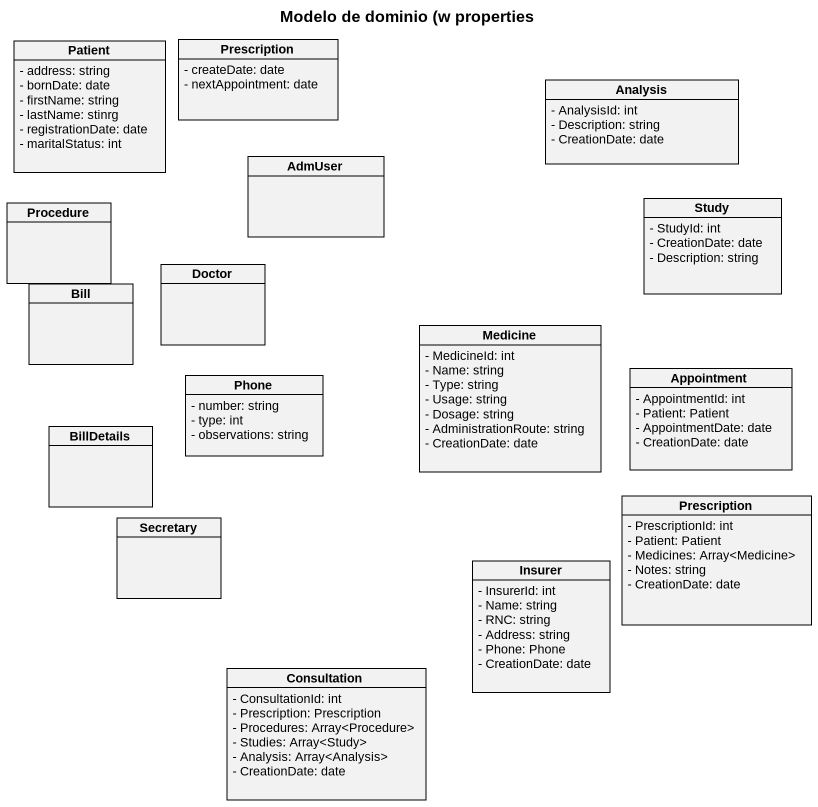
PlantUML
@startuml
title Modelo de dominio (w properties
hide circle
hide empty members
skinparam classAttributeIconSize 0
class Patient {
  - address: string
  - bornDate: date
  - firstName: string
  - lastName: stinrg
  - registrationDate: date
  - maritalStatus: int
}
class Prescription {
  - createDate: date
  - nextAppointment: date
}
class Analysis {
  - AnalysisId: int
  - Description: string
  - CreationDate: date
}
class AdmUser
class Procedure
class Study {
  - StudyId: int
  - CreationDate: date
  - Description: string
}
class Doctor
class Bill
class Medicine {
  - MedicineId: int
  - Name: string
  - Type: string
  - Usage: string
  - Dosage: string
  - AdministrationRoute: string
  - CreationDate: date
}
class Appointment {
  - AppointmentId: int
  - Patient: Patient
  - AppointmentDate: date
  - CreationDate: date
}
class Phone {
  - number: string
  - type: int
  - observations: string
}
class BillDetails
class Secretary
class "Prescription" as Prescription_2 {
  - PrescriptionId: int
  - Patient: Patient
  - Medicines: Array<Medicine>
  - Notes: string
  - CreationDate: date
}
class Insurer {
  - InsurerId: int
  - Name: string
  - RNC: string
  - Address: string
  - Phone: Phone
  - CreationDate: date
}
class Consultation {
  - ConsultationId: int
  - Prescription: Prescription
  - Procedures: Array<Procedure>
  - Studies: Array<Study>
  - Analysis: Array<Analysis>
  - CreationDate: date
}
@enduml
